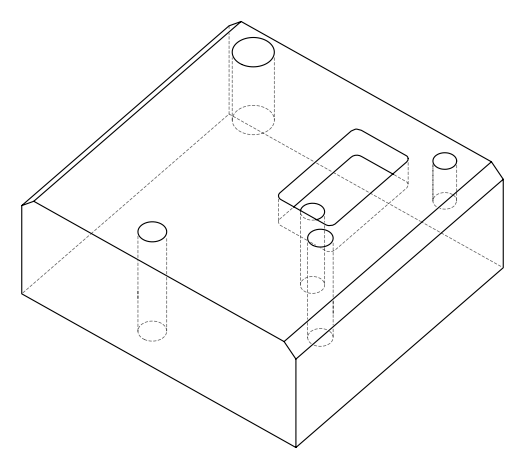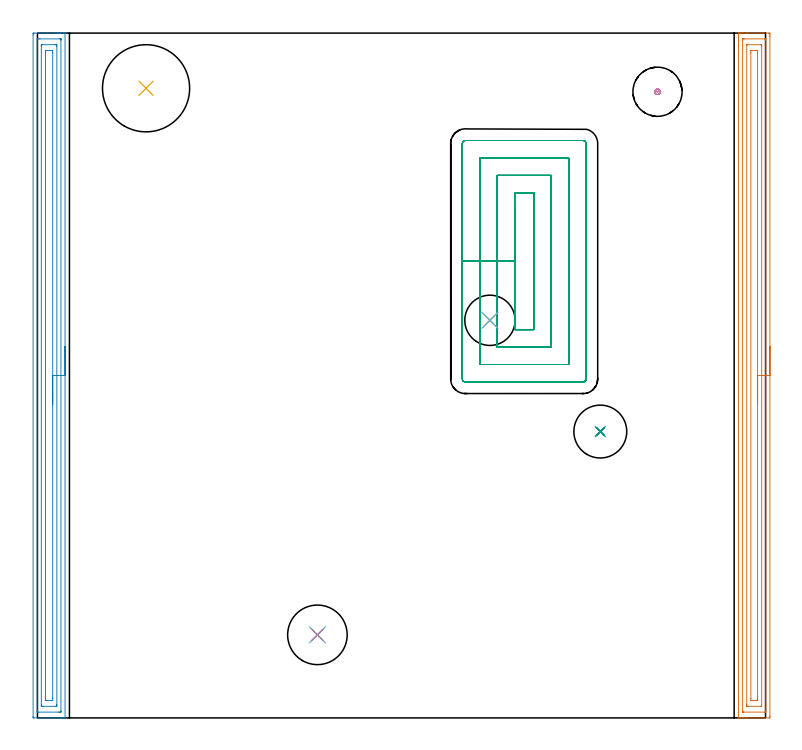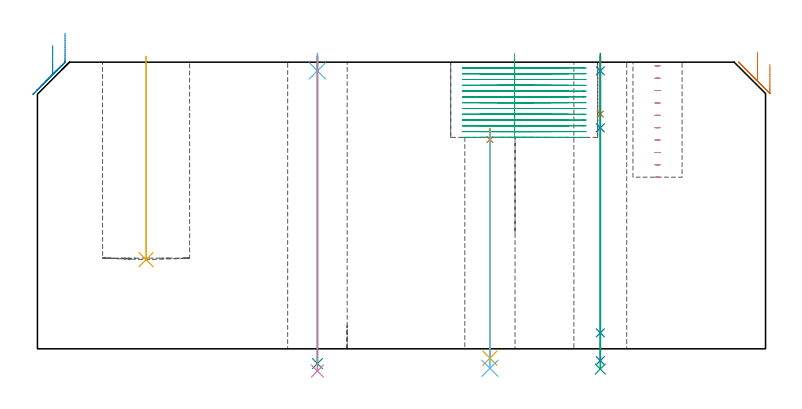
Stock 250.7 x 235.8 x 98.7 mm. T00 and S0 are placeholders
(PLAN: 15 operations, 11 tool changes, 39.1 min)
(1 AREA_MILL | FG_CHAMFER_SURFACE | UGT0205_001 | 7.8 min | 13755 mm3)
(2 AREA_MILL_1 | FG_CHAMFER_SURFACE_1 | UGT0205_001 | 7.81 min | 14266 mm3)
(3 MILL_RECTANGULAR_POCKET | POCKET_RECTANGULAR_STRAIGHT | NXT0201_009 | Follow Part, ap 2, ae 75% | 20.15 min | 118861 mm3)
(4 MILL_BLIND_HOLE_FROM_SOLID_MATERIAL | STEP1POCKET | UGT0201_133 | Spiral | 0.37 min | 8887 mm3)
(5 INDEXABLE_INSERT_DRILL_BLIND_HOLE_FROM_SOLID | STEP1POCKET_1 | NXT0302_031 | 0.28 min | 47798 mm3)
(6 SPOT_DRILL | STEP1HOLE | NXT0321_9005460120000 | 0.05 min | 179 mm3)
(7 SPOT_DRILL_1 | STEP1HOLE_1 | NXT0321_9005460120000 | 0.04 min | 5 mm3)
(8 SPOT_DRILL_2 | STEP1HOLE_2 | NXT0321_9005460120000 | 0.05 min | 181 mm3)
(9 DRILL_THROUGH_HOLE_INTO_CENTER | STEP1HOLE | UGT0301_514 | 0.42 min | 10784 mm3)
(10 DRILL_TO_ENLARGE_THROUGH_HOLE | STEP1HOLE | UGT0301_050 | 0.44 min | 21589 mm3)
(11 DRILL_THROUGH_HOLE_INTO_CENTER_1 | STEP1HOLE_1 | NXT0301_065 | 0.32 min | 5038 mm3)
(12 DRILL_TO_ENLARGE_THROUGH_HOLE_1 | STEP1HOLE_1 | UGT0301_244 | 0.33 min | 12061 mm3)
(13 DRILL_BLIND_HOLE_INTO_CENTER | STEP1HOLE_2 | UGT0301_514 | 0.08 min | 1540 mm3)
(14 GUN_DRILL_THROUGH_HOLE | STEP1HOLE_2 | UGT0307_008 | 0.52 min | 7883 mm3)
(15 DRILL_TO_ENLARGE_THROUGH_HOLE_2 | STEP1HOLE_2 | UGT0301_251 | 0.43 min | 16048 mm3)
(TOOL UGT0205_001 | Chamfer Mill 20 x 3 x 45 deg. | D20 FL50 Z2)
(TOOL NXT0201_009 | ENDMILL 8mm [2P460-0800-NA 1630] | D8 FL26 Z6)
(TOOL UGT0201_133 | Carbide End Mill 15.0 | D15 FL30 Z4)
(TOOL NXT0302_031 | Index. Insert Drill 30mm [880-D3000L32-05] | D30 PA176 FL150 Z2)
(TOOL NXT0321_9005460120000 | NC Spot Drill, 142deg, 12mm, Carbide, Uncoated | D12 PA142 FL30 Z2)
(TOOL UGT0301_514 | Carbide Drill 11.9 mm | D11.9 PA118 FL101 Z2)
(TOOL UGT0301_050 | Twist Drill 20.5 mm | D20.5 PA118 FL145 Z2)
(TOOL NXT0301_065 | Carbide Drill 9.4mm [860.1-0940-075A1-MM 2214] | D9.4 PA140 FL98 Z2)
(TOOL UGT0301_244 | Twist Drill 17.3 mm | D17.3 PA118 FL130 Z2)
(TOOL UGT0307_008 | Gun Drill 11 mm | D11 PA130 FL24 Z1)
(TOOL UGT0301_251 | Twist Drill 18.2 mm | D18.2 PA118 FL135 Z2)
(OP 1 AREA_MILL)
G17 G21 G94 G90
T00 M6
G54
G17 G0 G90 X252.2 Y127.9 S1061 M3
G43 Z108.7 H0
Z97.9
G94 G1 Y127.862 Z97.028 F250.
Y127.748 Z96.164
Y127.559 Z95.312
Y127.297 Z94.48
Y126.963 Z93.674
Y126.56 Z92.9
Y126.092 Z92.164
Y125.56 Z91.472
Y124.971 Z90.829
Y124.328 Z90.24
Y123.636 Z89.708
Y122.9 Z89.24
Y122.126 Z88.837
Y121.32 Z88.503
Y120.488 Z88.241
Y119.637 Z88.052
Y118.772 Z87.938
Y117.9 Z87.9
Y0.599
X252.196 Y0.23 Z87.902
X252.192 Y0.01 Z87.906
X251.967 Y0. Z88.13
X244.583 Z95.51
X244.002 Z96.095
X243.697 Z96.399
X243.115 Z96.981
X242.81 Z97.285
X242.214 Z97.885
X241.76 Z98.339
X241.427 Z98.663
X241.403 Y0.009 Z98.688
X241.4 Y0.153 Z98.7
Y235.647
X241.402 Y235.791 Z98.688
X241.427 Y235.8 Z98.663
X241.76 Z98.339
X242.201 Z97.898
X242.81 Z97.285
X244.002 Z96.095
X244.583 Z95.51
X251.081 Z89.016
X251.676 Y235.796 Z88.421
X252.191 Y235.792 Z87.906
X252.194 Y235.722 Z87.903
X252.199 Y235.201 Z87.901
X252.2 Y234.674 Z87.9
Y117.9
X250.786 Z89.314
Y2.387
X250.782 Y2.162 Z89.318
X250.779 Y2.052 Z89.321
X250.769 Y2.01 Z89.331
X250.665 Y2.007 Z89.435
X250.283 Y2.001 Z89.817
X243.191 Y2. Z96.909
X242.951 Y2.003 Z97.149
X242.858 Y2.007 Z97.242
X242.824 Y2.01 Z97.276
X242.82 Y2.053 Z97.28
X242.817 Y2.161 Z97.283
X242.814 Y2.379 Z97.286
Y233.413
X242.818 Y233.638 Z97.282
X242.821 Y233.748 Z97.279
X242.831 Y233.79 Z97.269
X242.935 Y233.793 Z97.165
X243.317 Y233.799 Z96.783
X250.409 Y233.8 Z89.691
X250.649 Y233.797 Z89.451
X250.742 Y233.794 Z89.358
X250.776 Y233.79 Z89.324
X250.78 Y233.747 Z89.32
X250.783 Y233.639 Z89.317
X250.786 Y233.421 Z89.314
Y117.9
X249.372 Z90.728
X249.371 Y4.078 Z90.729
X249.37 Y4.034 Z90.73
X249.368 Y4.013 Z90.732
X249.366 Y4.01 Z90.734
X249.349 Y4.007 Z90.751
X249.182 Y4.001 Z90.918
X244.583 Z95.517
X244.417 Y4.004 Z95.683
X244.306 Y4.009 Z95.794
X244.235 Y4.015 Z95.865
X244.233 Y4.049 Z95.867
X244.231 Y4.167 Z95.869
X244.229 Y4.524 Z95.871
Y231.722
X244.23 Y231.766 Z95.87
X244.232 Y231.787 Z95.868
X244.234 Y231.79 Z95.866
X244.251 Y231.793 Z95.849
X244.418 Y231.799 Z95.682
X249.017 Z91.083
X249.183 Y231.796 Z90.917
X249.294 Y231.791 Z90.806
X249.365 Y231.785 Z90.735
X249.367 Y231.751 Z90.733
X249.369 Y231.633 Z90.731
X249.371 Y231.276 Z90.729
X249.372 Y117.9 Z90.728
X247.957 Z92.143
Y6.844
X247.953 Y6.129 Z92.147
X247.95 Y6.025 Z92.15
X247.946 Y6.009 Z92.154
X247.924 Y6.006 Z92.176
X247.872 Y6.003 Z92.228
X247.663 Y6.001 Z92.437
X246.308 Y6. Z93.792
X245.921 Y6.006 Z94.179
X245.728 Y6.01 Z94.372
X245.649 Y6.021 Z94.451
X245.648 Y6.083 Z94.452
X245.643 Y6.669 Z94.457
Y228.957
X245.647 Y229.671 Z94.453
X245.65 Y229.775 Z94.45
X245.654 Y229.791 Z94.446
X245.676 Y229.794 Z94.424
X245.728 Y229.797 Z94.372
X245.938 Y229.799 Z94.162
X247.292 Y229.8 Z92.808
X247.679 Y229.794 Z92.421
X247.872 Y229.79 Z92.228
X247.951 Y229.779 Z92.149
X247.952 Y229.717 Z92.148
X247.957 Y229.131 Z92.143
Y117.9
Y117.028 Z92.181
Y116.164 Z92.295
Y115.312 Z92.483
Y114.48 Z92.746
Y113.674 Z93.08
Y112.9 Z93.482
Y112.164 Z93.951
Y111.472 Z94.482
Y110.829 Z95.072
Y110.24 Z95.715
Y109.709 Z96.407
Y109.24 Z97.143
Y108.837 Z97.916
Y108.503 Z98.722
Y108.241 Z99.554
Y108.052 Z100.406
Y107.938 Z101.271
Y107.9 Z102.143
G0 Z108.7
M5
M2
(OP 2 AREA_MILL_1)
G17 G21 G94 G90
T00 M6
G54
G17 G0 G90 X9.5 Y127.9 S1061 M3
G43 Z108.7 H0
G94 G1 Y127.862 Z107.828 F250.
Y127.748 Z106.963
Y127.559 Z106.112
Y127.297 Z105.28
Y126.963 Z104.474
Y126.56 Z103.7
Y126.092 Z102.964
Y125.56 Z102.272
Y124.971 Z101.629
Y124.328 Z101.039
Y123.636 Z100.508
Y122.9 Z100.04
Y122.126 Z99.637
Y121.32 Z99.303
Y120.488 Z99.041
Y119.637 Z98.852
Y118.772 Z98.738
Y117.9 Z98.7
Y0.15
X9.505 Y0.01 Z98.695
X9.451 Y0.008 Z98.643
X9.09 Y0. Z98.29
X8.626 Z97.826
X8.013 Z97.208
X6.814 Z96.011
X6.229 Z95.423
X-1.198 Y0.001 Z87.999
X-1.492 Y0.01 Z87.706
X-1.499 Y0.302 Z87.699
Y0.325
Y235.201 Z87.701
X-1.495 Y235.792 Z87.702
X-1.493 Y235.795 Z87.704
X-0.905 Y235.8 Z88.293
X6.229 Z95.423
X6.814 Z96.011
X7.121 Z96.317
X7.706 Z96.902
X8.013 Z97.208
X9.091 Z98.29
X9.451 Y235.792 Z98.643
X9.497 Y235.79 Z98.688
X9.5 Y235.646 Z98.7
Y117.9
X8.086 Z97.286
Y2.311
X8.085 Y2.238 Z97.285
X8.081 Y2.092 Z97.281
X8.078 Y2.009 Z97.278
X8.06 Y2.006 Z97.26
X8.013 Y2.003 Z97.213
X7.504 Y2. Z96.704
X7.121 Z96.321
X0.37 Z89.57
X-0.013 Y2.003 Z89.187
X-0.067 Y2.006 Z89.133
X-0.077 Y2.009 Z89.123
X-0.081 Y2.068 Z89.119
X-0.084 Y2.164 Z89.116
X-0.086 Y2.456 Z89.114
Y233.489
X-0.085 Y233.562 Z89.115
X-0.081 Y233.708 Z89.119
X-0.078 Y233.791 Z89.122
X-0.06 Y233.794 Z89.14
X-0.013 Y233.797 Z89.187
X0.496 Y233.8 Z89.696
X0.879 Z90.079
X7.63 Z96.83
X8.013 Y233.797 Z97.213
X8.067 Y233.794 Z97.267
X8.077 Y233.791 Z97.277
X8.081 Y233.732 Z97.281
X8.084 Y233.635 Z97.284
X8.085 Y233.489 Z97.285
X8.086 Y233.417 Z97.286
Y117.9
X6.671 Z95.871
Y4.617
X6.67 Y4.167 Z95.87
X6.668 Y4.057 Z95.868
X6.665 Y4.012 Z95.865
X6.564 Y4.006 Z95.764
X6.396 Y4.001 Z95.596
X1.938 Y4. Z91.138
X1.771 Y4.003 Z90.971
X1.604 Y4.01 Z90.804
X1.335 Y4.03 Z90.535
X1.333 Y4.167 Z90.533
X1.329 Y4.609 Z90.529
Y231.183
X1.33 Y231.633 Z90.53
X1.332 Y231.743 Z90.532
X1.335 Y231.789 Z90.535
X1.436 Y231.794 Z90.636
X1.604 Y231.8 Z90.804
X6.062 Z95.262
X6.229 Y231.797 Z95.429
X6.397 Y231.79 Z95.597
X6.665 Y231.77 Z95.865
X6.667 Y231.633 Z95.867
X6.671 Y231.191 Z95.871
Y117.9
X5.257 Z94.457
Y6.844
X5.252 Y6.037 Z94.452
X5.251 Y6.014 Z94.451
X5.235 Y6.01 Z94.435
X5.184 Y6.005 Z94.384
X5.078 Y6.002 Z94.278
X3.11 Y6. Z92.31
X2.912 Y6.001 Z92.112
X2.814 Y6.004 Z92.014
X2.765 Y6.009 Z91.965
X2.749 Y6.012 Z91.949
X2.743 Y6.844 Z91.943
Y228.957
X2.748 Y229.763 Z91.948
X2.749 Y229.786 Z91.949
X2.765 Y229.79 Z91.965
X2.816 Y229.795 Z92.016
X2.922 Y229.798 Z92.122
X4.89 Y229.8 Z94.09
X5.088 Y229.799 Z94.288
X5.187 Y229.796 Z94.387
X5.235 Y229.791 Z94.435
X5.251 Y229.788 Z94.451
X5.257 Y228.957 Z94.457
Y117.9
Y117.028 Z94.495
Y116.164 Z94.609
Y115.312 Z94.798
Y114.48 Z95.06
Y113.674 Z95.394
Y112.9 Z95.797
Y112.164 Z96.266
Y111.472 Z96.797
Y110.829 Z97.386
Y110.24 Z98.029
Y109.709 Z98.722
Y109.24 Z99.457
Y108.837 Z100.231
Y108.503 Z101.037
Y108.241 Z101.869
Y108.052 Z102.721
Y107.938 Z103.586
Y107.9 Z104.457
G0 Z108.7
M5
M2
(OP 3 MILL_RECTANGULAR_POCKET)
G17 G21 G94 G90
T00 M6
G54
G17 G0 G90 X164.3 Y175.882 S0 M3
G43 Z108.7 H1
Z101.7
G94 G1 Y157.25 Z96.708 F250.
Y133.7 F500.
X170.9
Y180.8
X164.3
Y157.25
X158.3
Y127.7
X176.9
Y186.8
X158.3
Y157.25
X152.3
Y121.7
X182.9
Y192.8
X152.3
Y157.25
X146.3
Y116.7
G3 X147.3 Y115.7 R1.
G1 X187.9
G3 X188.9 Y116.7 R1.
G1 Y197.8
G3 X187.9 Y198.8 R1.
G1 X147.3
G3 X146.3 Y197.8 R1.
G1 Y157.25
Y156.25
G0 X164.3 Y175.882 Z99.708
G1 Y157.25 Z94.715 F250.
Y133.7 F500.
X170.9
Y180.8
X164.3
Y157.25
X158.3
Y127.7
X176.9
Y186.8
X158.3
Y157.25
X152.3
Y121.7
X182.9
Y192.8
X152.3
Y157.25
X146.3
Y116.7
G3 X147.3 Y115.7 R1.
G1 X187.9
G3 X188.9 Y116.7 R1.
G1 Y197.8
G3 X187.9 Y198.8 R1.
G1 X147.3
G3 X146.3 Y197.8 R1.
G1 Y157.25
Y156.25
G0 X164.3 Y175.882 Z97.715
G1 Y157.25 Z92.723 F250.
Y133.7 F500.
X170.9
Y180.8
X164.3
Y157.25
X158.3
Y127.7
X176.9
Y186.8
X158.3
Y157.25
X152.3
Y121.7
X182.9
Y192.8
X152.3
Y157.25
X146.3
Y116.7
G3 X147.3 Y115.7 R1.
G1 X187.9
G3 X188.9 Y116.7 R1.
G1 Y197.8
G3 X187.9 Y198.8 R1.
G1 X147.3
G3 X146.3 Y197.8 R1.
G1 Y157.25
Y156.25
G0 X164.3 Y175.882 Z95.723
G1 Y157.25 Z90.731 F250.
Y133.7 F500.
X170.9
Y180.8
X164.3
Y157.25
X158.3
Y127.7
X176.9
Y186.8
X158.3
Y157.25
X152.3
Y121.7
X182.9
Y192.8
X152.3
Y157.25
X146.3
Y116.7
G3 X147.3 Y115.7 R1.
G1 X187.9
G3 X188.9 Y116.7 R1.
G1 Y197.8
G3 X187.9 Y198.8 R1.
G1 X147.3
G3 X146.3 Y197.8 R1.
G1 Y157.25
Y156.25
G0 X164.3 Y175.882 Z93.731
G1 Y157.25 Z88.738 F250.
Y133.7 F500.
X170.9
Y180.8
X164.3
Y157.25
X158.3
Y127.7
X176.9
Y186.8
X158.3
Y157.25
X152.3
Y121.7
X182.9
Y192.8
X152.3
Y157.25
X146.3
Y116.7
G3 X147.3 Y115.7 R1.
G1 X187.9
G3 X188.9 Y116.7 R1.
G1 Y197.8
G3 X187.9 Y198.8 R1.
G1 X147.3
G3 X146.3 Y197.8 R1.
G1 Y157.25
Y156.25
G0 X164.3 Y175.882 Z91.738
G1 Y157.25 Z86.746 F250.
Y133.7 F500.
X170.9
Y180.8
X164.3
Y157.25
X158.3
Y127.7
X176.9
Y186.8
X158.3
Y157.25
X152.3
Y121.7
X182.9
Y192.8
X152.3
Y157.25
X146.3
Y116.7
G3 X147.3 Y115.7 R1.
G1 X187.9
G3 X188.9 Y116.7 R1.
G1 Y197.8
G3 X187.9 Y198.8 R1.
G1 X147.3
G3 X146.3 Y197.8 R1.
G1 Y157.25
Y156.25
G0 X164.3 Y175.882 Z89.746
G1 Y157.25 Z84.754 F250.
Y133.7 F500.
X170.9
Y180.8
X164.3
Y157.25
X158.3
Y127.7
X176.9
Y186.8
X158.3
Y157.25
X152.3
Y121.7
X182.9
Y192.8
X152.3
Y157.25
X146.3
Y116.7
G3 X147.3 Y115.7 R1.
G1 X187.9
G3 X188.9 Y116.7 R1.
G1 Y197.8
G3 X187.9 Y198.8 R1.
G1 X147.3
G3 X146.3 Y197.8 R1.
G1 Y157.25
Y156.25
G0 X164.3 Y175.882 Z87.754
G1 Y157.25 Z82.762 F250.
Y133.7 F500.
X170.9
Y180.8
X164.3
Y157.25
X158.3
Y127.7
X176.9
Y186.8
X158.3
Y157.25
X152.3
Y121.7
X182.9
Y192.8
X152.3
Y157.25
X146.3
Y116.7
G3 X147.3 Y115.7 R1.
G1 X187.9
G3 X188.9 Y116.7 R1.
G1 Y197.8
G3 X187.9 Y198.8 R1.
G1 X147.3
G3 X146.3 Y197.8 R1.
G1 Y157.25
Y156.25
G0 X164.3 Y175.882 Z85.762
G1 Y157.25 Z80.769 F250.
Y133.7 F500.
X170.9
Y180.8
X164.3
Y157.25
X158.3
Y127.7
X176.9
Y186.8
X158.3
Y157.25
X152.3
Y121.7
X182.9
Y192.8
X152.3
Y157.25
X146.3
Y116.7
G3 X147.3 Y115.7 R1.
G1 X187.9
G3 X188.9 Y116.7 R1.
G1 Y197.8
G3 X187.9 Y198.8 R1.
G1 X147.3
G3 X146.3 Y197.8 R1.
G1 Y157.25
Y156.25
G0 X164.3 Y175.882 Z83.769
G1 Y157.25 Z78.777 F250.
Y133.7 F500.
X170.9
Y180.8
X164.3
Y157.25
X158.3
Y127.7
X176.9
Y186.8
X158.3
Y157.25
X152.3
Y121.7
X182.9
Y192.8
X152.3
Y157.25
X146.3
Y116.7
G3 X147.3 Y115.7 R1.
G1 X187.9
G3 X188.9 Y116.7 R1.
G1 Y197.8
G3 X187.9 Y198.8 R1.
G1 X147.3
G3 X146.3 Y197.8 R1.
G1 Y157.25
Y156.25
G0 X164.3 Y175.882 Z81.777
G1 Y157.25 Z76.785 F250.
Y133.7 F500.
X170.9
Y180.8
X164.3
Y157.25
X158.3
Y127.7
X176.9
Y186.8
X158.3
Y157.25
X152.3
Y121.7
X182.9
Y192.8
X152.3
Y157.25
X146.3
Y116.7
G3 X147.3 Y115.7 R1.
G1 X187.9
G3 X188.9 Y116.7 R1.
G1 Y197.8
G3 X187.9 Y198.8 R1.
G1 X147.3
G3 X146.3 Y197.8 R1.
G1 Y157.25
Y156.25
G0 X164.3 Y175.882 Z79.785
G1 Y157.25 Z74.792 F250.
Y133.7 F500.
X170.9
Y180.8
X164.3
Y157.25
X158.3
Y127.7
X176.9
Y186.8
X158.3
Y157.25
X152.3
Y121.7
X182.9
Y192.8
X152.3
Y157.25
X146.3
Y116.7
G3 X147.3 Y115.7 R1.
G1 X187.9
G3 X188.9 Y116.7 R1.
G1 Y197.8
G3 X187.9 Y198.8 R1.
G1 X147.3
G3 X146.3 Y197.8 R1.
G1 Y157.25
Y156.25
G0 X164.3 Y175.882 Z77.792
G1 Y157.25 Z72.8 F250.
Y133.7 F500.
X170.9
Y180.8
X164.3
Y157.25
X158.3
Y127.7
X176.9
Y186.8
X158.3
Y157.25
X152.3
Y121.7
X182.9
Y192.8
X152.3
Y157.25
X146.3
Y116.7
G3 X147.3 Y115.7 R1.
G1 X187.9
G3 X188.9 Y116.7 R1.
G1 Y197.8
G3 X187.9 Y198.8 R1.
G1 X147.3
G3 X146.3 Y197.8 R1.
G1 Y157.25
Y156.25
G0 Z108.7
M5
M2
(OP 4 MILL_BLIND_HOLE_FROM_SOLID_MATERIAL)
G17 G21 G94 G90
T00 M6
G54
G17 G0 G90 X213.5 Y215.6 S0 M3
G43 Z108.7 H0
Z97.44
G94 G3 X213.975 Y216.075 R0.475 F250.
X213.5 Y216.55 R0.475
X212.55 Y215.6 R0.95
X213.5 Y216.55 R-0.95
X213.025 Y216.075 R0.475
X213.5 Y215.6 R0.475
G0 Z93.18
G3 X213.975 Y216.075 R0.475
X213.5 Y216.55 R0.475
X212.55 Y215.6 R0.95
X213.5 Y216.55 R-0.95
X213.025 Y216.075 R0.475
X213.5 Y215.6 R0.475
G0 Z88.92
G3 X213.975 Y216.075 R0.475
X213.5 Y216.55 R0.475
X212.55 Y215.6 R0.95
X213.5 Y216.55 R-0.95
X213.025 Y216.075 R0.475
X213.5 Y215.6 R0.475
G0 Z84.66
G3 X213.975 Y216.075 R0.475
X213.5 Y216.55 R0.475
X212.55 Y215.6 R0.95
X213.5 Y216.55 R-0.95
X213.025 Y216.075 R0.475
X213.5 Y215.6 R0.475
G0 Z80.4
G3 X213.975 Y216.075 R0.475
X213.5 Y216.55 R0.475
X212.55 Y215.6 R0.95
X213.5 Y216.55 R-0.95
X213.025 Y216.075 R0.475
X213.5 Y215.6 R0.475
G0 Z76.14
G3 X213.975 Y216.075 R0.475
X213.5 Y216.55 R0.475
X212.55 Y215.6 R0.95
X213.5 Y216.55 R-0.95
X213.025 Y216.075 R0.475
X213.5 Y215.6 R0.475
G0 Z71.88
G3 X213.975 Y216.075 R0.475
X213.5 Y216.55 R0.475
X212.55 Y215.6 R0.95
X213.5 Y216.55 R-0.95
X213.025 Y216.075 R0.475
X213.5 Y215.6 R0.475
G0 Z67.62
G3 X213.975 Y216.075 R0.475
X213.5 Y216.55 R0.475
X212.55 Y215.6 R0.95
X213.5 Y216.55 R-0.95
X213.025 Y216.075 R0.475
X213.5 Y215.6 R0.475
G0 Z63.36
G3 X213.975 Y216.075 R0.475
X213.5 Y216.55 R0.475
X212.55 Y215.6 R0.95
X213.5 Y216.55 R-0.95
X213.025 Y216.075 R0.475
X213.5 Y215.6 R0.475
G0 Z59.1
G3 X213.975 Y216.075 R0.475
X213.5 Y216.55 R0.475
X212.55 Y215.6 R0.95
X213.5 Y216.55 R-0.95
X213.025 Y216.075 R0.475
X213.5 Y215.6 R0.475
G0 Z108.7
M5
M2
(OP 5 INDEXABLE_INSERT_DRILL_BLIND_HOLE_FROM_SOLID)
G17 G21 G94 G90
T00 M6
G54
G17 G0 G90 X37.4 Y216.8 S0 M3
G43 Z108.7 H1
G94 G81 G98 Z30.7 F250. R100.7
G80
M5
M2
(OP 6 SPOT_DRILL)
G17 G21 G94 G90
T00 M6
G54
G17 G0 G90 X96.4 Y28.6 S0 M3
G43 Z108.7 H0
G94 G81 G98 Z95.7 F250. R101.7
G80
M5
M2
(OP 7 SPOT_DRILL_1)
G17 G21 G94 G90
T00 M6
G54
G17 G0 G90 X155.8 Y136.9 S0 M3
G43 Z108.7 H0
G94 G81 G98 Z72.055 F250. R75.8
G80
M5
M2
(OP 8 SPOT_DRILL_2)
G17 G21 G94 G90
T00 M6
G54
G17 G0 G90 X193.8 Y98.6 S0 M3
G43 Z108.7 H0
G94 G81 G98 Z95.7 F250. R101.7
G80
M5
M2
(OP 9 DRILL_THROUGH_HOLE_INTO_CENTER)
G17 G21 G94 G90
T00 M6
G54
G17 G0 G90 X96.4 Y28.6 S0 M3
G43 Z108.7 H0
G94 G73 G98 Z-5.075 F250. Q11.531 R100.7
G80
M5
M2
(OP 10 DRILL_TO_ENLARGE_THROUGH_HOLE)
G17 G21 G94 G90
T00 M6
G54
G17 G0 G90 X96.4 Y28.6 S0 M3
G43 Z108.7 H0
G94 G73 G98 Z-7.659 F250. Q17.726 R100.7
G80
M5
M2
(OP 11 DRILL_THROUGH_HOLE_INTO_CENTER_1)
G17 G21 G94 G90
T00 M6
G54
G17 G0 G90 X155.8 Y136.9 S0 M3
G43 Z108.7 H1
G94 G73 G98 Z-3.211 F250. Q8.446 R74.8
G80
M5
M2
(OP 12 DRILL_TO_ENLARGE_THROUGH_HOLE_1)
G17 G21 G94 G90
T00 M6
G54
G17 G0 G90 X155.8 Y136.9 S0 M3
G43 Z108.7 H0
G94 G73 G98 Z-6.697 F250. Q15.899 R74.8
G80
M5
M2
(OP 13 DRILL_BLIND_HOLE_INTO_CENTER)
G17 G21 G94 G90
T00 M6
G54
G17 G0 G90 X193.8 Y98.6 S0 M3
G43 Z108.7 H0
G94 G81 G98 Z80.85 F250. R100.7
G80
M5
M2
(OP 14 GUN_DRILL_THROUGH_HOLE)
G17 G21 G94 G90
T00 M6
G54
G17 G0 G90 X193.8 Y98.6 M8
G43 Z108.7 H0
Z95.757
S716 M3
G94 G1 Z76.09 F125. M26
G4 X.084
Z5.5 F250.
G4 X.084
Z-4.065 F125.
G4 X.084
M5
M9
G0 Z95.757
Z108.7
M2
(OP 15 DRILL_TO_ENLARGE_THROUGH_HOLE_2)
G17 G21 G94 G90
T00 M6
G54
G17 G0 G90 X193.8 Y98.6 S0 M3
G43 Z108.7 H0
G94 G73 G98 Z-6.968 F250. Q17.611 R100.7
G80
M5
M2
